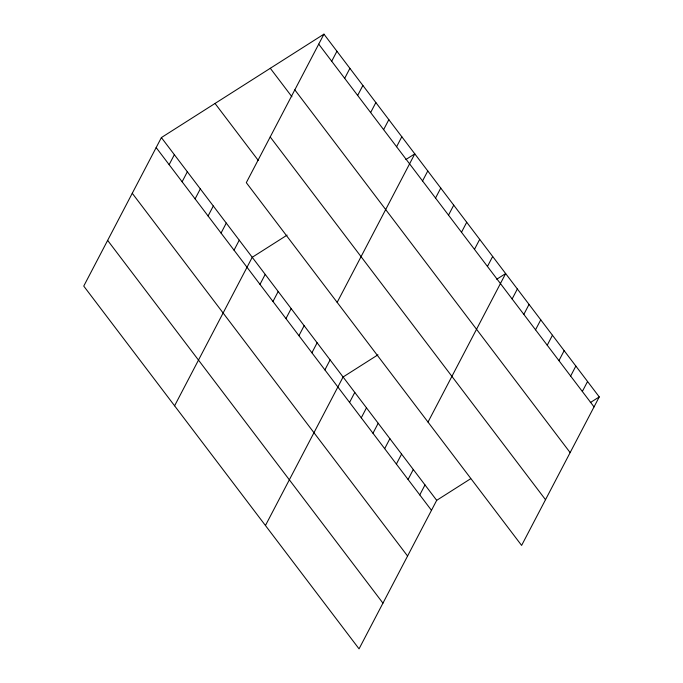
<?xml version="1.0" encoding="UTF-8"?>
<svg xmlns="http://www.w3.org/2000/svg" width="683" height="683" viewBox="0 0 683 683"><rect width="100%" height="100%" fill="white"/><g stroke="black" fill="none" stroke-linecap="round" stroke-linejoin="round"><path stroke-width="1.02" d="M323.947 34.15L246.307 182.66L521.616 545.418L599.256 396.908L323.947 34.15L161.384 137.582L83.744 286.092L359.053 648.85L436.693 500.34L470.672 478.723M169.136 164.671L174.361 154.682M182.122 181.772L187.338 171.783M195.099 198.873L200.315 188.884M208.076 215.973L213.301 205.993M221.053 233.074L226.278 223.093M331.707 61.239L336.924 51.251M234.038 250.174L239.255 240.194M344.684 78.34L349.901 68.351M174.592 405.804L252.232 257.295L287.108 235.106M357.661 95.441L362.886 85.452M259.992 284.376L265.209 274.395M370.638 112.541L375.863 102.552M272.969 301.485L278.194 291.496M383.624 129.642L388.84 119.653M285.955 318.585L291.171 308.596M396.601 146.743L401.817 136.754M298.932 335.686L304.148 325.697M337.163 302.373L414.803 153.863L405.856 159.549M311.909 352.787L317.125 342.798M422.555 180.944L427.78 170.963M324.886 369.887L330.111 359.898M435.541 198.044L440.757 188.064M265.448 525.517L343.088 376.999L377.955 354.819M349.568 402.407L354.784 392.418M448.518 215.145L453.734 205.165M361.264 417.825L366.489 407.836M461.495 232.254L466.72 222.265M372.969 433.235L378.186 423.255M474.472 249.355L479.697 239.366M384.674 448.654L389.891 438.674M487.457 266.455L492.674 256.466M396.371 464.073L401.595 454.084M428.01 422.077L505.651 273.567L496.712 279.253M408.075 479.492L413.292 469.503M512.13 298.975L517.355 288.986M419.772 494.91L424.997 484.921M523.835 314.385L529.052 304.405M535.532 329.804L540.757 319.823M547.237 345.222L552.453 335.233M558.933 360.641L564.158 350.652M570.638 376.06L575.854 366.071M582.334 391.47L587.559 381.49M590.317 402.594L599.256 396.908M318.722 44.139L594.039 406.889M294.825 89.849L570.143 452.607M270.297 68.283L291.931 96.781M270.203 136.95L545.521 499.7M215.025 103.449L258.294 160.454M161.384 137.582L436.693 500.34M156.159 147.571L431.477 510.321M132.263 193.28L407.572 556.039M107.641 240.382L382.95 603.14"/></g></svg>
